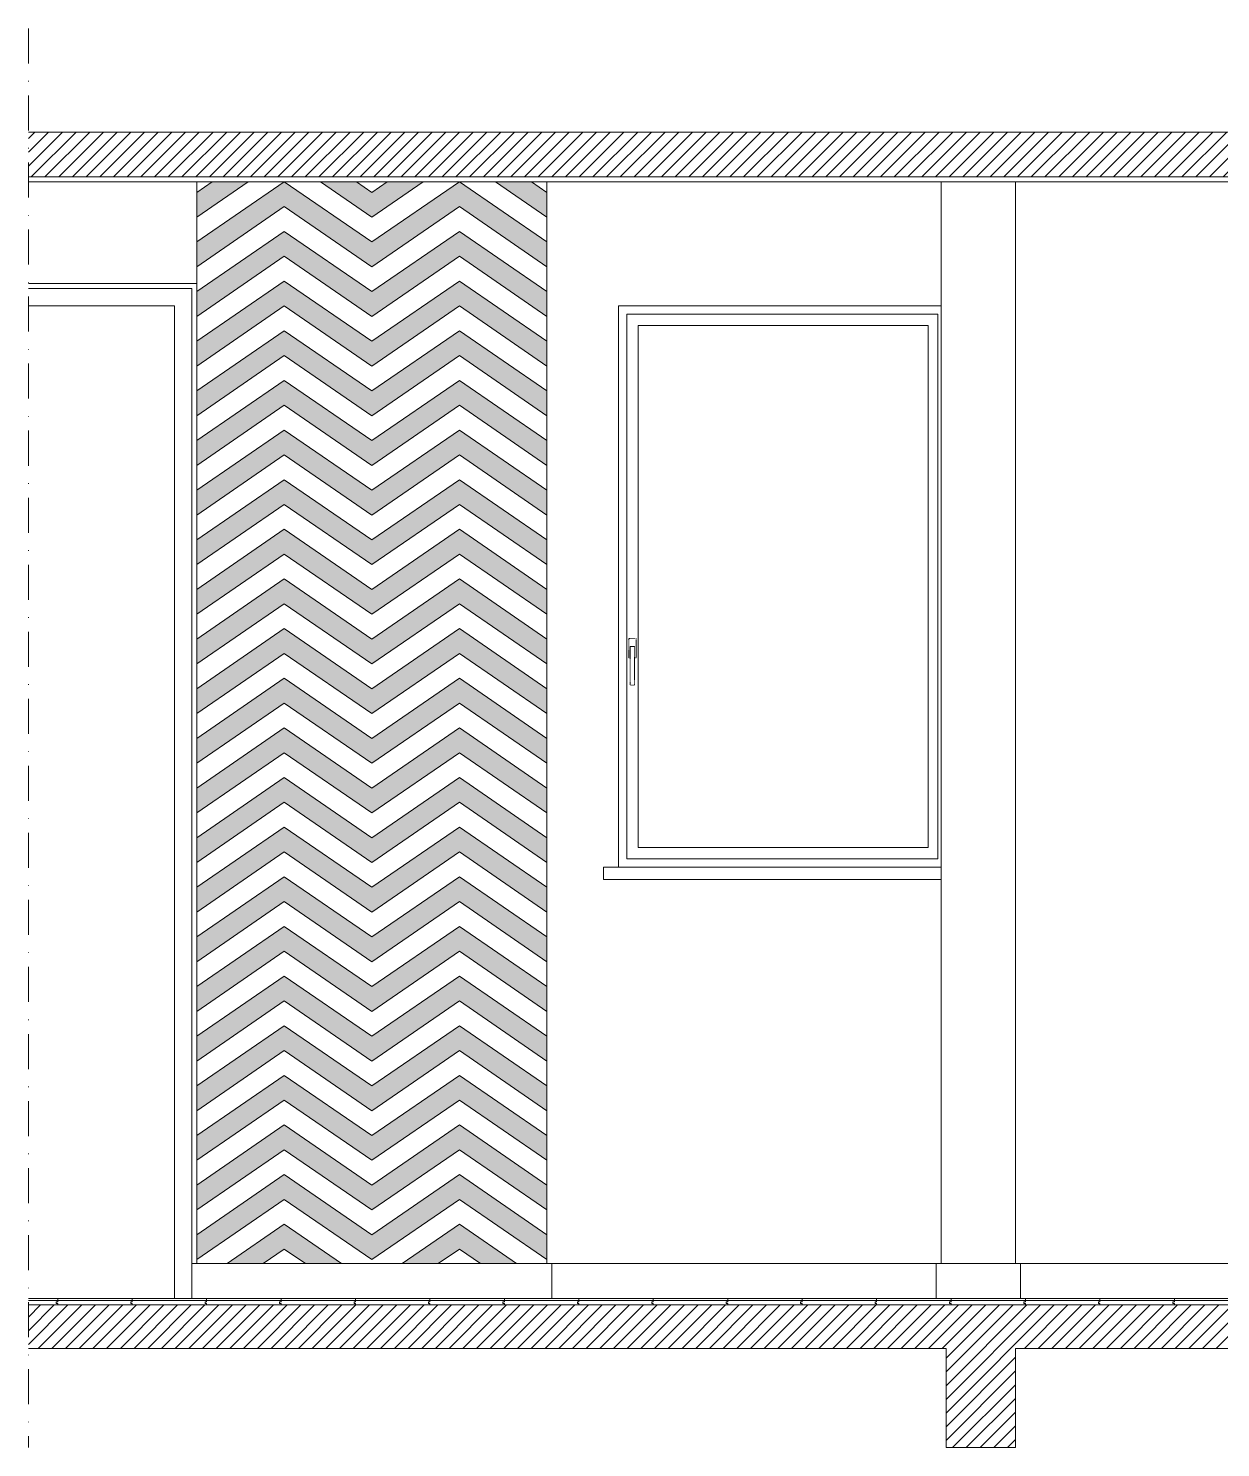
# Model space of a CAD drawing. Header units: centimetres. Extents: x -16179 to 12840, y -10704 to 3856.
# Drawn here: x -739 to -498.7, y 1248.6 to 1534.5 of the extents above; entities that cross this region are included whole.
import ezdxf

# ---------------------------------------------------------------- set-up
doc = ezdxf.new("R2010")
doc.units = ezdxf.units.CM
doc.header["$MEASUREMENT"] = 0
doc.linetypes.add('Punto e Tratto', pattern=[0.134056, 0.070556, -0.035278, 0, -0.028222])
for name, color, linetype, lineweight in [('A-ELEV-MBE1_Num_Penna__14_Num_Penna__11_Num_Penna__9_Num_Penna__9_Num_Penna__9_Num_Penna__9_Num_Penna__9_Num_Penna__9_Num_Penna__10_Num_Penna__4', 4, 'Continuous', 18), ('A-ELEV-MBE1_Num_Penna__14_Num_Penna__11_Num_Penna__9_Num_Penna__9_Num_Penna__9_Num_Penna__9_Num_Penna__9_Num_Penna__9_Num_Penna__10_Num_Penna__5', 5, 'Continuous', 18), ('A-ELEV-MBE1_Num_Penna__1_Num_Penna__4_Num_Penna__4_Num_Penna__4_Num_Penna__4_Num_Penna__4_Num_Penna__4_Num_Penna__4_Num_Penna__4_Num_Penna__4', 4, 'Continuous', 18), ('A-ELEV-MBE1_Num_Penna__7_Num_Penna__7_Num_Penna__7_Num_Penna__7_Num_Penna__7_Num_Penna__7_Num_Penna__7_Num_Penna__7_Num_Penna__7_Num_Penna__2', 2, 'Continuous', 18), ('A-ELEV-MBE1_Num_Penna__7_Num_Penna__7_Num_Penna__7_Num_Penna__7_Num_Penna__7_Num_Penna__7_Num_Penna__7_Num_Penna__7_Num_Penna__7_Num_Penna__254', 254, 'Continuous', 18), ('A-ELEV-MBE1_Num_Penna__7_Num_Penna__7_Num_Penna__7_Num_Penna__7_Num_Penna__7_Num_Penna__7_Num_Penna__7_Num_Penna__7_Num_Penna__7_Num_Penna__7_Num_Penna__255', 255, 'Continuous', 18), ('A-FURN_Num_Penna__8_Num_Penna__8_Num_Penna__8_Num_Penna__8_Num_Penna__8_Num_Penna__8_Num_Penna__8_Num_Penna__8_Num_Penna__8_Num_Penna__6', 6, 'Continuous', 18), ('A-GLAZ-FULL_Num_Penna__4_Num_Penna__4_Num_Penna__4_Num_Penna__4_Num_Penna__4_Num_Penna__4_Num_Penna__4_Num_Penna__4_Num_Penna__4_Num_Penna__4', 4, 'Continuous', 18), ('AA - linee quote_Num_Penna__1_Num_Penna__255_Num_Penna__255_Num_Penna__255_Num_Penna__255_Num_Penna__255_Num_Penna__255_Num_Penna__255_Num_Penna__8_Num_Penna__8', 8, 'Continuous', 18), ('AA - serramenti e porte_Num_Penna__4_Num_Penna__4_Num_Penna__4_Num_Penna__4_Num_Penna__4_Num_Penna__4_Num_Penna__4_Num_Penna__4_Num_Penna__8_Num_Penna__8', 8, 'Continuous', 18), ('IKE120015-t1_Num_Penna__251_Num_Penna__251_Num_Penna__251_Num_Penna__251_Num_Penna__251_Num_Penna__251_Num_Penna__251_Num_Penna__251_Num_Penna__251_Num_Penna__251_Num_Penna__253', 253, 'Continuous', 18), ('IKE120015-t1_Num_Penna__251_Num_Penna__251_Num_Penna__251_Num_Penna__251_Num_Penna__251_Num_Penna__251_Num_Penna__251_Num_Penna__251_Num_Penna__251_Num_Penna__251_Num_Penna__4', 4, 'Continuous', 18)]:
    doc.layers.add(name, color=color, linetype=linetype, lineweight=lineweight)

msp = doc.modelspace()

# ---------------------------------------------------------------- hatches: boundary and pattern name
at = {"layer": 'A-ELEV-MBE1_Num_Penna__7_Num_Penna__7_Num_Penna__7_Num_Penna__7_Num_Penna__7_Num_Penna__7_Num_Penna__7_Num_Penna__7_Num_Penna__7_Num_Penna__2', "linetype": 'Continuous', "lineweight": 18}
h = msp.add_hatch(dxfattribs=at)
h.set_pattern_fill('ANSI31', color=2, scale=100, style=0, pattern_type=2)
h.set_pattern_definition([(45, (-2294.1128, 365.6493), (-1.3801623, 1.3801623), [])])
h.paths.add_polyline_path([(-738.96, 1268.58), (-554.04, 1268.58), (-554.04, 1248.58), (-540.04, 1248.58), (-540.04, 1268.58), (-255.04, 1268.58), (-255.04, 1248.58), (-240.04, 1248.58), (-240.04, 1513.58), (-738.95, 1513.6), (-738.95, 1504.58), (-253.04, 1504.58), (-253.04, 1277.35), (-738.96, 1277.35)])
at = {"layer": 'A-ELEV-MBE1_Num_Penna__7_Num_Penna__7_Num_Penna__7_Num_Penna__7_Num_Penna__7_Num_Penna__7_Num_Penna__7_Num_Penna__7_Num_Penna__7_Num_Penna__254', "linetype": 'Continuous', "lineweight": 0, "transparency": 33554480}
for points in [[(-705.04, 1496.46), (-694.67, 1503.58), (-701.94, 1503.58), (-705.04, 1501.46)], [(-634.46, 1486.46), (-634.46, 1491.46), (-652.1, 1503.58), (-669.75, 1491.46), (-687.39, 1503.58), (-705.04, 1491.46), (-705.04, 1486.46), (-687.39, 1498.58), (-669.75, 1486.46), (-652.1, 1498.58)], [(-669.75, 1501.46), (-672.84, 1503.58), (-680.12, 1503.58), (-669.75, 1496.46), (-659.38, 1503.58), (-666.65, 1503.58)], [(-634.46, 1496.46), (-634.46, 1501.46), (-637.55, 1503.58), (-644.83, 1503.58)], [(-669.75, 1481.46), (-687.39, 1493.58), (-705.04, 1481.46), (-705.04, 1476.46), (-687.39, 1488.58), (-669.75, 1476.46), (-652.1, 1488.58), (-634.46, 1476.46), (-634.46, 1481.46), (-652.1, 1493.58)], [(-669.75, 1471.46), (-687.39, 1483.58), (-705.04, 1471.46), (-705.04, 1466.46), (-687.39, 1478.58), (-669.75, 1466.46), (-652.1, 1478.58), (-634.46, 1466.46), (-634.46, 1471.46), (-652.1, 1483.58)], [(-634.46, 1461.46), (-652.1, 1473.58), (-669.75, 1461.46), (-687.39, 1473.58), (-705.04, 1461.46), (-705.04, 1456.46), (-687.39, 1468.58), (-669.75, 1456.46), (-652.1, 1468.58), (-634.46, 1456.46)], [(-634.46, 1451.46), (-652.1, 1463.58), (-669.75, 1451.46), (-687.39, 1463.58), (-705.04, 1451.46), (-705.04, 1446.46), (-687.39, 1458.58), (-669.75, 1446.46), (-652.1, 1458.58), (-634.46, 1446.46)], [(-634.46, 1436.46), (-634.46, 1441.46), (-652.1, 1453.58), (-669.75, 1441.46), (-687.39, 1453.58), (-705.04, 1441.46), (-705.04, 1436.46), (-687.39, 1448.58), (-669.75, 1436.46), (-652.1, 1448.58)], [(-634.46, 1431.46), (-652.1, 1443.58), (-669.75, 1431.46), (-687.39, 1443.58), (-705.04, 1431.46), (-705.04, 1426.46), (-687.39, 1438.58), (-669.75, 1426.46), (-652.1, 1438.58), (-634.46, 1426.46)], [(-634.46, 1421.46), (-652.1, 1433.58), (-669.75, 1421.46), (-687.39, 1433.58), (-705.04, 1421.46), (-705.04, 1416.46), (-687.39, 1428.58), (-669.75, 1416.46), (-652.1, 1428.58), (-634.46, 1416.46)], [(-634.46, 1406.46), (-634.46, 1411.46), (-652.1, 1423.58), (-669.75, 1411.46), (-687.39, 1423.58), (-705.04, 1411.46), (-705.04, 1406.46), (-687.39, 1418.58), (-669.75, 1406.46), (-652.1, 1418.58)], [(-634.46, 1401.46), (-652.1, 1413.58), (-669.75, 1401.46), (-687.39, 1413.58), (-705.04, 1401.46), (-705.04, 1396.46), (-687.39, 1408.58), (-669.75, 1396.46), (-652.1, 1408.58), (-634.46, 1396.46)], [(-634.46, 1391.46), (-652.1, 1403.58), (-669.75, 1391.46), (-687.39, 1403.58), (-705.04, 1391.46), (-705.04, 1386.46), (-687.39, 1398.58), (-669.75, 1386.46), (-652.1, 1398.58), (-634.46, 1386.46)], [(-634.46, 1381.46), (-652.1, 1393.58), (-669.75, 1381.46), (-687.39, 1393.58), (-705.04, 1381.46), (-705.04, 1376.46), (-687.39, 1388.58), (-669.75, 1376.46), (-652.1, 1388.58), (-634.46, 1376.46)], [(-634.46, 1371.46), (-652.1, 1383.58), (-669.75, 1371.46), (-687.39, 1383.58), (-705.04, 1371.46), (-705.04, 1366.46), (-687.39, 1378.58), (-669.75, 1366.46), (-652.1, 1378.58), (-634.46, 1366.46)], [(-669.75, 1361.46), (-687.39, 1373.58), (-705.04, 1361.46), (-705.04, 1356.46), (-687.39, 1368.58), (-669.75, 1356.46), (-652.1, 1368.58), (-634.46, 1356.46), (-634.46, 1361.46), (-652.1, 1373.58)], [(-669.75, 1351.46), (-687.39, 1363.58), (-705.04, 1351.46), (-705.04, 1346.46), (-687.39, 1358.58), (-669.75, 1346.46), (-652.1, 1358.58), (-634.46, 1346.46), (-634.46, 1351.46), (-652.1, 1363.58)], [(-669.75, 1341.46), (-687.39, 1353.58), (-705.04, 1341.46), (-705.04, 1336.46), (-687.39, 1348.58), (-669.75, 1336.46), (-652.1, 1348.58), (-634.46, 1336.46), (-634.46, 1341.46), (-652.1, 1353.58)], [(-634.46, 1326.46), (-634.46, 1331.46), (-652.1, 1343.58), (-669.75, 1331.46), (-687.39, 1343.58), (-705.04, 1331.46), (-705.04, 1326.46), (-687.39, 1338.58), (-669.75, 1326.46), (-652.1, 1338.58)], [(-634.46, 1321.46), (-652.1, 1333.58), (-669.75, 1321.46), (-687.39, 1333.58), (-705.04, 1321.46), (-705.04, 1316.46), (-687.39, 1328.58), (-669.75, 1316.46), (-652.1, 1328.58), (-634.46, 1316.46)], [(-634.46, 1311.46), (-652.1, 1323.58), (-669.75, 1311.46), (-687.39, 1323.58), (-705.04, 1311.46), (-705.04, 1306.46), (-687.39, 1318.58), (-669.75, 1306.46), (-652.1, 1318.58), (-634.46, 1306.46)], [(-634.46, 1296.46), (-634.46, 1301.46), (-652.1, 1313.58), (-669.75, 1301.46), (-687.39, 1313.58), (-705.04, 1301.46), (-705.04, 1296.46), (-687.39, 1308.58), (-669.75, 1296.46), (-652.1, 1308.58)], [(-634.46, 1291.46), (-652.1, 1303.58), (-669.75, 1291.46), (-687.39, 1303.58), (-705.04, 1291.46), (-705.04, 1286.46), (-687.39, 1298.58), (-669.75, 1286.46), (-652.1, 1298.58), (-634.46, 1286.46)], [(-691.66, 1285.65), (-687.39, 1288.58), (-683.13, 1285.65), (-675.86, 1285.65), (-687.39, 1293.58), (-698.93, 1285.65)], [(-640.57, 1285.65), (-652.1, 1293.58), (-663.64, 1285.65), (-656.37, 1285.65), (-652.1, 1288.58), (-647.84, 1285.65)]]:
    msp.add_hatch(color=9, dxfattribs=at).paths.add_polyline_path(points)

# ---------------------------------------------------------------- linework, layer by layer
at = {"layer": 'A-ELEV-MBE1_Num_Penna__14_Num_Penna__11_Num_Penna__9_Num_Penna__9_Num_Penna__9_Num_Penna__9_Num_Penna__9_Num_Penna__9_Num_Penna__10_Num_Penna__4', "color": 4, "linetype": 'Continuous', "lineweight": 18}
for p, q in [((-705.04, 1503.58), (-705.04, 1285.65)), ((-634.46, 1503.58), (-634.46, 1285.65)), ((-706.04, 1285.65), (-706.04, 1278.65)), ((-706.04, 1285.65), (-633.46, 1285.65)), ((-633.46, 1285.65), (-633.46, 1278.65))]:
    msp.add_line(p, q, dxfattribs=at)
at = {"layer": 'A-ELEV-MBE1_Num_Penna__14_Num_Penna__11_Num_Penna__9_Num_Penna__9_Num_Penna__9_Num_Penna__9_Num_Penna__9_Num_Penna__9_Num_Penna__10_Num_Penna__5', "color": 5, "linetype": 'Continuous', "lineweight": 18}
for p, q in [((-555.04, 1503.58), (-555.04, 1285.65)), ((-540.04, 1503.58), (-540.04, 1285.65)), ((-633.46, 1285.65), (-479.23, 1285.65)), ((-556.04, 1285.65), (-556.04, 1278.65)), ((-539.04, 1285.65), (-539.04, 1278.65)), ((-733.04, 1278.65), (-738.96, 1278.65)), ((-733.04, 1278.25), (-738.96, 1278.25)), ((-718.04, 1278.65), (-733.04, 1278.65)), ((-733.04, 1278.65), (-733.04, 1277.95)), ((-733.04, 1278.65), (-733.04, 1277.95)), ((-718.04, 1278.25), (-733.04, 1278.25)), ((-703.04, 1278.65), (-718.04, 1278.65)), ((-703.04, 1278.25), (-718.04, 1278.25)), ((-688.04, 1278.65), (-703.04, 1278.65)), ((-703.04, 1278.65), (-703.04, 1277.95)), ((-703.04, 1278.65), (-703.04, 1277.95)), ((-688.04, 1278.25), (-703.04, 1278.25)), ((-673.04, 1278.65), (-688.04, 1278.65)), ((-688.04, 1278.65), (-688.04, 1277.95)), ((-688.04, 1278.65), (-688.04, 1277.95)), ((-673.04, 1278.25), (-688.04, 1278.25)), ((-658.04, 1278.65), (-673.04, 1278.65)), ((-673.04, 1278.65), (-673.04, 1277.95)), ((-673.04, 1278.65), (-673.04, 1277.95)), ((-658.04, 1278.25), (-673.04, 1278.25)), ((-643.04, 1278.65), (-658.04, 1278.65)), ((-658.04, 1278.65), (-658.04, 1277.95)), ((-658.04, 1278.65), (-658.04, 1277.95)), ((-643.04, 1278.25), (-658.04, 1278.25)), ((-628.04, 1278.65), (-643.04, 1278.65)), ((-643.04, 1278.65), (-643.04, 1277.95)), ((-643.04, 1278.65), (-643.04, 1277.95)), ((-628.04, 1278.25), (-643.04, 1278.25)), ((-613.04, 1278.65), (-628.04, 1278.65)), ((-628.04, 1278.65), (-628.04, 1277.95)), ((-628.04, 1278.65), (-628.04, 1277.95)), ((-613.04, 1278.25), (-628.04, 1278.25)), ((-598.04, 1278.65), (-613.04, 1278.65)), ((-613.04, 1278.65), (-613.04, 1277.95)), ((-613.04, 1278.65), (-613.04, 1277.95)), ((-598.04, 1278.25), (-613.04, 1278.25)), ((-583.04, 1278.65), (-598.04, 1278.65)), ((-598.04, 1278.65), (-598.04, 1277.95)), ((-598.04, 1278.65), (-598.04, 1277.95)), ((-583.04, 1278.25), (-598.04, 1278.25)), ((-568.04, 1278.65), (-583.04, 1278.65)), ((-583.04, 1278.65), (-583.04, 1277.95)), ((-583.04, 1278.65), (-583.04, 1277.95)), ((-568.04, 1278.25), (-583.04, 1278.25)), ((-553.04, 1278.65), (-568.04, 1278.65)), ((-568.04, 1278.65), (-568.04, 1277.95)), ((-568.04, 1278.65), (-568.04, 1277.95)), ((-553.04, 1278.25), (-568.04, 1278.25)), ((-538.04, 1278.65), (-553.04, 1278.65)), ((-553.04, 1278.65), (-553.04, 1277.95)), ((-553.04, 1278.65), (-553.04, 1277.95)), ((-538.04, 1278.25), (-553.04, 1278.25)), ((-523.04, 1278.65), (-538.04, 1278.65)), ((-538.04, 1278.65), (-538.04, 1277.95)), ((-538.04, 1278.65), (-538.04, 1277.95)), ((-523.04, 1278.25), (-538.04, 1278.25)), ((-508.04, 1278.65), (-523.04, 1278.65)), ((-523.04, 1278.65), (-523.04, 1277.95)), ((-523.04, 1278.65), (-523.04, 1277.95)), ((-508.04, 1278.25), (-523.04, 1278.25)), ((-493.04, 1278.65), (-508.04, 1278.65)), ((-508.04, 1278.65), (-508.04, 1277.95)), ((-508.04, 1278.65), (-508.04, 1277.95)), ((-493.04, 1278.25), (-508.04, 1278.25)), ((-733.04, 1277.35), (-738.96, 1277.35)), ((-733.34, 1277.95), (-733.34, 1277.65)), ((-733.04, 1277.95), (-733.34, 1277.95)), ((-733.04, 1277.95), (-733.34, 1277.95)), ((-733.34, 1277.95), (-733.34, 1277.65)), ((-733.04, 1277.65), (-733.34, 1277.65)), ((-733.04, 1277.65), (-733.34, 1277.65)), ((-733.04, 1277.65), (-733.04, 1277.35)), ((-733.04, 1277.65), (-733.04, 1277.35)), ((-718.04, 1277.35), (-733.04, 1277.35)), ((-703.04, 1277.35), (-718.04, 1277.35)), ((-703.34, 1277.95), (-703.34, 1277.65)), ((-703.04, 1277.95), (-703.34, 1277.95)), ((-703.04, 1277.95), (-703.34, 1277.95)), ((-703.34, 1277.95), (-703.34, 1277.65)), ((-703.04, 1277.65), (-703.34, 1277.65)), ((-703.04, 1277.65), (-703.34, 1277.65)), ((-703.04, 1277.65), (-703.04, 1277.35)), ((-703.04, 1277.65), (-703.04, 1277.35)), ((-688.04, 1277.35), (-703.04, 1277.35)), ((-688.34, 1277.95), (-688.34, 1277.65)), ((-688.04, 1277.95), (-688.34, 1277.95)), ((-688.04, 1277.95), (-688.34, 1277.95)), ((-688.34, 1277.95), (-688.34, 1277.65)), ((-688.04, 1277.65), (-688.34, 1277.65)), ((-688.04, 1277.65), (-688.34, 1277.65)), ((-688.04, 1277.65), (-688.04, 1277.35)), ((-688.04, 1277.65), (-688.04, 1277.35)), ((-673.04, 1277.35), (-688.04, 1277.35)), ((-673.34, 1277.95), (-673.34, 1277.65)), ((-673.04, 1277.95), (-673.34, 1277.95)), ((-673.04, 1277.95), (-673.34, 1277.95)), ((-673.34, 1277.95), (-673.34, 1277.65)), ((-673.04, 1277.65), (-673.34, 1277.65)), ((-673.04, 1277.65), (-673.34, 1277.65)), ((-673.04, 1277.65), (-673.04, 1277.35)), ((-673.04, 1277.65), (-673.04, 1277.35)), ((-658.04, 1277.35), (-673.04, 1277.35)), ((-658.34, 1277.95), (-658.34, 1277.65)), ((-658.04, 1277.95), (-658.34, 1277.95)), ((-658.04, 1277.95), (-658.34, 1277.95)), ((-658.34, 1277.95), (-658.34, 1277.65)), ((-658.04, 1277.65), (-658.34, 1277.65)), ((-658.04, 1277.65), (-658.34, 1277.65)), ((-658.04, 1277.65), (-658.04, 1277.35)), ((-658.04, 1277.65), (-658.04, 1277.35)), ((-643.04, 1277.35), (-658.04, 1277.35)), ((-643.34, 1277.95), (-643.34, 1277.65)), ((-643.04, 1277.95), (-643.34, 1277.95)), ((-643.04, 1277.95), (-643.34, 1277.95)), ((-643.34, 1277.95), (-643.34, 1277.65)), ((-643.04, 1277.65), (-643.34, 1277.65)), ((-643.04, 1277.65), (-643.34, 1277.65)), ((-643.04, 1277.65), (-643.04, 1277.35)), ((-643.04, 1277.65), (-643.04, 1277.35)), ((-628.04, 1277.35), (-643.04, 1277.35)), ((-628.34, 1277.95), (-628.34, 1277.65)), ((-628.04, 1277.95), (-628.34, 1277.95)), ((-628.04, 1277.95), (-628.34, 1277.95)), ((-628.34, 1277.95), (-628.34, 1277.65)), ((-628.04, 1277.65), (-628.34, 1277.65)), ((-628.04, 1277.65), (-628.34, 1277.65)), ((-628.04, 1277.65), (-628.04, 1277.35)), ((-628.04, 1277.65), (-628.04, 1277.35)), ((-613.04, 1277.35), (-628.04, 1277.35)), ((-613.34, 1277.95), (-613.34, 1277.65)), ((-613.04, 1277.95), (-613.34, 1277.95)), ((-613.04, 1277.95), (-613.34, 1277.95)), ((-613.34, 1277.95), (-613.34, 1277.65)), ((-613.04, 1277.65), (-613.34, 1277.65)), ((-613.04, 1277.65), (-613.34, 1277.65)), ((-613.04, 1277.65), (-613.04, 1277.35)), ((-613.04, 1277.65), (-613.04, 1277.35)), ((-598.04, 1277.35), (-613.04, 1277.35)), ((-598.34, 1277.95), (-598.34, 1277.65)), ((-598.04, 1277.95), (-598.34, 1277.95)), ((-598.04, 1277.95), (-598.34, 1277.95)), ((-598.34, 1277.95), (-598.34, 1277.65)), ((-598.04, 1277.65), (-598.34, 1277.65)), ((-598.04, 1277.65), (-598.34, 1277.65)), ((-598.04, 1277.65), (-598.04, 1277.35)), ((-598.04, 1277.65), (-598.04, 1277.35)), ((-583.04, 1277.35), (-598.04, 1277.35)), ((-583.34, 1277.95), (-583.34, 1277.65)), ((-583.04, 1277.95), (-583.34, 1277.95)), ((-583.04, 1277.95), (-583.34, 1277.95)), ((-583.34, 1277.95), (-583.34, 1277.65)), ((-583.04, 1277.65), (-583.34, 1277.65)), ((-583.04, 1277.65), (-583.34, 1277.65)), ((-583.04, 1277.65), (-583.04, 1277.35)), ((-583.04, 1277.65), (-583.04, 1277.35)), ((-568.04, 1277.35), (-583.04, 1277.35)), ((-568.34, 1277.95), (-568.34, 1277.65)), ((-568.04, 1277.95), (-568.34, 1277.95)), ((-568.04, 1277.95), (-568.34, 1277.95)), ((-568.34, 1277.95), (-568.34, 1277.65)), ((-568.04, 1277.65), (-568.34, 1277.65)), ((-568.04, 1277.65), (-568.34, 1277.65)), ((-568.04, 1277.65), (-568.04, 1277.35)), ((-568.04, 1277.65), (-568.04, 1277.35)), ((-553.04, 1277.35), (-568.04, 1277.35)), ((-553.34, 1277.95), (-553.34, 1277.65)), ((-553.04, 1277.95), (-553.34, 1277.95)), ((-553.04, 1277.95), (-553.34, 1277.95)), ((-553.34, 1277.95), (-553.34, 1277.65)), ((-553.04, 1277.65), (-553.34, 1277.65)), ((-553.04, 1277.65), (-553.34, 1277.65)), ((-553.04, 1277.65), (-553.04, 1277.35)), ((-553.04, 1277.65), (-553.04, 1277.35)), ((-538.04, 1277.35), (-553.04, 1277.35)), ((-538.34, 1277.95), (-538.34, 1277.65)), ((-538.04, 1277.95), (-538.34, 1277.95)), ((-538.04, 1277.95), (-538.34, 1277.95)), ((-538.34, 1277.95), (-538.34, 1277.65)), ((-538.04, 1277.65), (-538.34, 1277.65)), ((-538.04, 1277.65), (-538.34, 1277.65)), ((-538.04, 1277.65), (-538.04, 1277.35)), ((-538.04, 1277.65), (-538.04, 1277.35)), ((-523.04, 1277.35), (-538.04, 1277.35)), ((-523.34, 1277.95), (-523.34, 1277.65)), ((-523.04, 1277.95), (-523.34, 1277.95)), ((-523.04, 1277.95), (-523.34, 1277.95)), ((-523.34, 1277.95), (-523.34, 1277.65)), ((-523.04, 1277.65), (-523.34, 1277.65)), ((-523.04, 1277.65), (-523.34, 1277.65)), ((-523.04, 1277.65), (-523.04, 1277.35)), ((-523.04, 1277.65), (-523.04, 1277.35)), ((-508.04, 1277.35), (-523.04, 1277.35)), ((-508.34, 1277.95), (-508.34, 1277.65)), ((-508.04, 1277.95), (-508.34, 1277.95)), ((-508.04, 1277.95), (-508.34, 1277.95)), ((-508.34, 1277.95), (-508.34, 1277.65)), ((-508.04, 1277.65), (-508.34, 1277.65)), ((-508.04, 1277.65), (-508.34, 1277.65)), ((-508.04, 1277.65), (-508.04, 1277.35)), ((-508.04, 1277.65), (-508.04, 1277.35)), ((-493.04, 1277.35), (-508.04, 1277.35))]:
    msp.add_line(p, q, dxfattribs=at)
at = {"layer": 'A-ELEV-MBE1_Num_Penna__1_Num_Penna__4_Num_Penna__4_Num_Penna__4_Num_Penna__4_Num_Penna__4_Num_Penna__4_Num_Penna__4_Num_Penna__4_Num_Penna__4', "color": 4, "linetype": 'Continuous', "lineweight": 18}
for p, q in [((-718.04, 1278.65), (-718.04, 1277.95)), ((-718.04, 1278.65), (-718.04, 1277.95)), ((-718.34, 1277.95), (-718.34, 1277.65)), ((-718.04, 1277.95), (-718.34, 1277.95)), ((-718.04, 1277.95), (-718.34, 1277.95)), ((-718.34, 1277.95), (-718.34, 1277.65)), ((-718.04, 1277.65), (-718.34, 1277.65)), ((-718.04, 1277.65), (-718.34, 1277.65)), ((-718.04, 1277.65), (-718.04, 1277.35)), ((-718.04, 1277.65), (-718.04, 1277.35))]:
    msp.add_line(p, q, dxfattribs=at)
at = {"layer": 'A-ELEV-MBE1_Num_Penna__7_Num_Penna__7_Num_Penna__7_Num_Penna__7_Num_Penna__7_Num_Penna__7_Num_Penna__7_Num_Penna__7_Num_Penna__7_Num_Penna__7_Num_Penna__255', "color": 255, "linetype": 'Continuous', "lineweight": 18}
for p, q in [((-738.96, 1513.6), (-240.04, 1513.58)), ((-253.04, 1504.58), (-738.96, 1504.58)), ((-738.96, 1268.58), (-554.04, 1268.58)), ((-540.04, 1268.58), (-255.04, 1268.58))]:
    msp.add_line(p, q, dxfattribs=at)
at = {"layer": 'A-ELEV-MBE1_Num_Penna__7_Num_Penna__7_Num_Penna__7_Num_Penna__7_Num_Penna__7_Num_Penna__7_Num_Penna__7_Num_Penna__7_Num_Penna__7_Num_Penna__7_Num_Penna__255', "color": 255, "linetype": 'Continuous', "lineweight": 18, "flags": 128}
msp.add_lwpolyline([(-540.04, 1268.58), (-540.04, 1248.58), (-554.04, 1248.58), (-554.04, 1268.58)], dxfattribs=at)
at = {"layer": 'A-FURN_Num_Penna__8_Num_Penna__8_Num_Penna__8_Num_Penna__8_Num_Penna__8_Num_Penna__8_Num_Penna__8_Num_Penna__8_Num_Penna__8_Num_Penna__6', "color": 6, "linetype": 'Continuous', "lineweight": 18}
for p, q in [((-554.04, 1503.58), (-738.96, 1503.58)), ((-254.04, 1503.58), (-554.04, 1503.58))]:
    msp.add_line(p, q, dxfattribs=at)
at = {"layer": 'A-GLAZ-FULL_Num_Penna__4_Num_Penna__4_Num_Penna__4_Num_Penna__4_Num_Penna__4_Num_Penna__4_Num_Penna__4_Num_Penna__4_Num_Penna__4_Num_Penna__4', "color": 4, "linetype": 'Continuous', "lineweight": 18}
for p, q in [((-705.04, 1483.08), (-738.96, 1483.08)), ((-738.96, 1482.08), (-706.04, 1482.08)), ((-706.04, 1482.08), (-706.04, 1278.65)), ((-738.96, 1478.58), (-709.54, 1478.58)), ((-709.54, 1478.58), (-709.54, 1278.65)), ((-620.04, 1365.52), (-620.04, 1478.58)), ((-620.04, 1478.58), (-555.04, 1478.58)), ((-618.38, 1476.91), (-618.38, 1367.19)), ((-618.38, 1476.91), (-557.62, 1476.91)), ((-557.62, 1476.91), (-555.71, 1476.91)), ((-555.71, 1476.91), (-555.71, 1367.19)), ((-616.08, 1474.61), (-616.08, 1369.49)), ((-616.08, 1474.61), (-557.62, 1474.61)), ((-557.62, 1474.61), (-557.63, 1369.49)), ((-555.71, 1367.19), (-618.38, 1367.19)), ((-557.63, 1369.49), (-616.08, 1369.49))]:
    msp.add_line(p, q, dxfattribs=at)
at = {"layer": 'AA - linee quote_Num_Penna__1_Num_Penna__255_Num_Penna__255_Num_Penna__255_Num_Penna__255_Num_Penna__255_Num_Penna__255_Num_Penna__255_Num_Penna__8_Num_Penna__8', "color": 8, "linetype": 'Continuous', "lineweight": 18}
for p, q in [((-623.04, 1363.02), (-623.04, 1365.52)), ((-623.04, 1365.52), (-620.04, 1365.52)), ((-620.04, 1363.02), (-623.04, 1363.02))]:
    msp.add_line(p, q, dxfattribs=at)
at = {"layer": 'AA - serramenti e porte_Num_Penna__4_Num_Penna__4_Num_Penna__4_Num_Penna__4_Num_Penna__4_Num_Penna__4_Num_Penna__4_Num_Penna__4_Num_Penna__8_Num_Penna__8', "color": 8, "linetype": 'Continuous', "lineweight": 18}
for p, q in [((-555.04, 1365.52), (-620.04, 1365.52)), ((-555.04, 1363.02), (-620.04, 1363.02))]:
    msp.add_line(p, q, dxfattribs=at)
at = {"layer": 'IKE120015-t1_Num_Penna__251_Num_Penna__251_Num_Penna__251_Num_Penna__251_Num_Penna__251_Num_Penna__251_Num_Penna__251_Num_Penna__251_Num_Penna__251_Num_Penna__251_Num_Penna__253', "color": 253, "linetype": 'Continuous', "lineweight": 18}
for p, q in [((-705.04, 1503.58), (-634.46, 1503.58)), ((-705.04, 1503.58), (-705.04, 1285.65)), ((-687.39, 1503.58), (-705.04, 1491.46)), ((-701.94, 1503.58), (-705.04, 1501.46)), ((-694.67, 1503.58), (-705.04, 1496.46)), ((-687.39, 1503.58), (-669.75, 1491.46)), ((-680.12, 1503.58), (-669.75, 1496.46)), ((-672.84, 1503.58), (-669.75, 1501.46)), ((-652.1, 1503.58), (-669.75, 1491.46)), ((-666.65, 1503.58), (-669.75, 1501.46)), ((-659.38, 1503.58), (-669.75, 1496.46)), ((-652.1, 1503.58), (-634.46, 1491.46)), ((-644.83, 1503.58), (-634.46, 1496.46)), ((-637.55, 1503.58), (-634.46, 1501.46)), ((-634.46, 1503.58), (-634.46, 1285.65)), ((-687.39, 1498.58), (-705.04, 1486.46)), ((-687.39, 1498.58), (-669.75, 1486.46)), ((-652.1, 1498.58), (-669.75, 1486.46)), ((-652.1, 1498.58), (-634.46, 1486.46)), ((-687.39, 1493.58), (-705.04, 1481.46)), ((-687.39, 1493.58), (-669.75, 1481.46)), ((-652.1, 1493.58), (-669.75, 1481.46)), ((-652.1, 1493.58), (-634.46, 1481.46)), ((-687.39, 1488.58), (-705.04, 1476.46)), ((-687.39, 1488.58), (-669.75, 1476.46)), ((-652.1, 1488.58), (-669.75, 1476.46)), ((-652.1, 1488.58), (-634.46, 1476.46)), ((-687.39, 1483.58), (-705.04, 1471.46)), ((-687.39, 1483.58), (-669.75, 1471.46)), ((-652.1, 1483.58), (-669.75, 1471.46)), ((-652.1, 1483.58), (-634.46, 1471.46)), ((-687.39, 1478.58), (-705.04, 1466.46)), ((-687.39, 1478.58), (-669.75, 1466.46)), ((-652.1, 1478.58), (-669.75, 1466.46)), ((-652.1, 1478.58), (-634.46, 1466.46)), ((-687.39, 1473.58), (-705.04, 1461.46)), ((-687.39, 1473.58), (-669.75, 1461.46)), ((-652.1, 1473.58), (-669.75, 1461.46)), ((-652.1, 1473.58), (-634.46, 1461.46)), ((-687.39, 1468.58), (-705.04, 1456.46)), ((-687.39, 1468.58), (-669.75, 1456.46)), ((-652.1, 1468.58), (-669.75, 1456.46)), ((-652.1, 1468.58), (-634.46, 1456.46)), ((-687.39, 1463.58), (-705.04, 1451.46)), ((-687.39, 1463.58), (-669.75, 1451.46)), ((-652.1, 1463.58), (-669.75, 1451.46)), ((-652.1, 1463.58), (-634.46, 1451.46)), ((-687.39, 1458.58), (-705.04, 1446.46)), ((-687.39, 1458.58), (-669.75, 1446.46)), ((-652.1, 1458.58), (-669.75, 1446.46)), ((-652.1, 1458.58), (-634.46, 1446.46)), ((-687.39, 1453.58), (-705.04, 1441.46)), ((-687.39, 1453.58), (-669.75, 1441.46)), ((-652.1, 1453.58), (-669.75, 1441.46)), ((-652.1, 1453.58), (-634.46, 1441.46)), ((-687.39, 1448.58), (-705.04, 1436.46)), ((-687.39, 1448.58), (-669.75, 1436.46)), ((-652.1, 1448.58), (-669.75, 1436.46)), ((-652.1, 1448.58), (-634.46, 1436.46)), ((-687.39, 1443.58), (-705.04, 1431.46)), ((-687.39, 1443.58), (-669.75, 1431.46)), ((-652.1, 1443.58), (-669.75, 1431.46)), ((-652.1, 1443.58), (-634.46, 1431.46)), ((-687.39, 1438.58), (-705.04, 1426.46)), ((-687.39, 1438.58), (-669.75, 1426.46)), ((-652.1, 1438.58), (-669.75, 1426.46)), ((-652.1, 1438.58), (-634.46, 1426.46)), ((-687.39, 1433.58), (-705.04, 1421.46)), ((-687.39, 1433.58), (-669.75, 1421.46)), ((-652.1, 1433.58), (-669.75, 1421.46)), ((-652.1, 1433.58), (-634.46, 1421.46)), ((-687.39, 1428.58), (-705.04, 1416.46)), ((-687.39, 1428.58), (-669.75, 1416.46)), ((-652.1, 1428.58), (-669.75, 1416.46)), ((-652.1, 1428.58), (-634.46, 1416.46)), ((-687.39, 1423.58), (-705.04, 1411.46)), ((-687.39, 1423.58), (-669.75, 1411.46)), ((-652.1, 1423.58), (-669.75, 1411.46)), ((-652.1, 1423.58), (-634.46, 1411.46)), ((-687.39, 1418.58), (-705.04, 1406.46)), ((-687.39, 1418.58), (-669.75, 1406.46)), ((-652.1, 1418.58), (-669.75, 1406.46)), ((-652.1, 1418.58), (-634.46, 1406.46)), ((-687.39, 1413.58), (-705.04, 1401.46)), ((-687.39, 1413.58), (-669.75, 1401.46)), ((-652.1, 1413.58), (-669.75, 1401.46)), ((-652.1, 1413.58), (-634.46, 1401.46)), ((-687.39, 1408.58), (-705.04, 1396.46)), ((-687.39, 1408.58), (-669.75, 1396.46)), ((-652.1, 1408.58), (-669.75, 1396.46)), ((-652.1, 1408.58), (-634.46, 1396.46)), ((-687.39, 1403.58), (-705.04, 1391.46)), ((-687.39, 1403.58), (-669.75, 1391.46)), ((-652.1, 1403.58), (-669.75, 1391.46)), ((-652.1, 1403.58), (-634.46, 1391.46)), ((-687.39, 1398.58), (-705.04, 1386.46)), ((-687.39, 1398.58), (-669.75, 1386.46)), ((-652.1, 1398.58), (-669.75, 1386.46)), ((-652.1, 1398.58), (-634.46, 1386.46)), ((-687.39, 1393.58), (-705.04, 1381.46)), ((-687.39, 1393.58), (-669.75, 1381.46)), ((-652.1, 1393.58), (-669.75, 1381.46)), ((-652.1, 1393.58), (-634.46, 1381.46)), ((-687.39, 1388.58), (-705.04, 1376.46)), ((-687.39, 1388.58), (-669.75, 1376.46)), ((-652.1, 1388.58), (-669.75, 1376.46)), ((-652.1, 1388.58), (-634.46, 1376.46)), ((-687.39, 1383.58), (-705.04, 1371.46)), ((-687.39, 1383.58), (-669.75, 1371.46)), ((-652.1, 1383.58), (-669.75, 1371.46)), ((-652.1, 1383.58), (-634.46, 1371.46)), ((-687.39, 1378.58), (-705.04, 1366.46)), ((-687.39, 1378.58), (-669.75, 1366.46)), ((-652.1, 1378.58), (-669.75, 1366.46)), ((-652.1, 1378.58), (-634.46, 1366.46)), ((-687.39, 1373.58), (-705.04, 1361.46)), ((-687.39, 1373.58), (-669.75, 1361.46)), ((-652.1, 1373.58), (-669.75, 1361.46)), ((-652.1, 1373.58), (-634.46, 1361.46)), ((-687.39, 1368.58), (-705.04, 1356.46)), ((-687.39, 1368.58), (-669.75, 1356.46)), ((-652.1, 1368.58), (-669.75, 1356.46)), ((-652.1, 1368.58), (-634.46, 1356.46)), ((-687.39, 1363.58), (-705.04, 1351.46)), ((-687.39, 1363.58), (-669.75, 1351.46)), ((-652.1, 1363.58), (-669.75, 1351.46)), ((-652.1, 1363.58), (-634.46, 1351.46)), ((-687.39, 1358.58), (-705.04, 1346.46)), ((-687.39, 1358.58), (-669.75, 1346.46)), ((-652.1, 1358.58), (-669.75, 1346.46)), ((-652.1, 1358.58), (-634.46, 1346.46)), ((-687.39, 1353.58), (-705.04, 1341.46)), ((-687.39, 1353.58), (-669.75, 1341.46)), ((-652.1, 1353.58), (-669.75, 1341.46)), ((-652.1, 1353.58), (-634.46, 1341.46)), ((-687.39, 1348.58), (-705.04, 1336.46)), ((-687.39, 1348.58), (-669.75, 1336.46)), ((-652.1, 1348.58), (-669.75, 1336.46)), ((-652.1, 1348.58), (-634.46, 1336.46)), ((-687.39, 1343.58), (-705.04, 1331.46)), ((-687.39, 1343.58), (-669.75, 1331.46)), ((-652.1, 1343.58), (-669.75, 1331.46)), ((-652.1, 1343.58), (-634.46, 1331.46)), ((-687.39, 1338.58), (-705.04, 1326.46)), ((-687.39, 1338.58), (-669.75, 1326.46)), ((-652.1, 1338.58), (-669.75, 1326.46)), ((-652.1, 1338.58), (-634.46, 1326.46)), ((-687.39, 1333.58), (-705.04, 1321.46)), ((-687.39, 1333.58), (-669.75, 1321.46)), ((-652.1, 1333.58), (-669.75, 1321.46)), ((-652.1, 1333.58), (-634.46, 1321.46)), ((-687.39, 1328.58), (-705.04, 1316.46)), ((-687.39, 1328.58), (-669.75, 1316.46)), ((-652.1, 1328.58), (-669.75, 1316.46)), ((-652.1, 1328.58), (-634.46, 1316.46)), ((-687.39, 1323.58), (-705.04, 1311.46)), ((-687.39, 1323.58), (-669.75, 1311.46)), ((-652.1, 1323.58), (-669.75, 1311.46)), ((-652.1, 1323.58), (-634.46, 1311.46)), ((-687.39, 1318.58), (-705.04, 1306.46)), ((-687.39, 1318.58), (-669.75, 1306.46)), ((-652.1, 1318.58), (-669.75, 1306.46)), ((-652.1, 1318.58), (-634.46, 1306.46)), ((-687.39, 1313.58), (-705.04, 1301.46)), ((-687.39, 1313.58), (-669.75, 1301.46)), ((-652.1, 1313.58), (-669.75, 1301.46)), ((-652.1, 1313.58), (-634.46, 1301.46)), ((-687.39, 1308.58), (-705.04, 1296.46)), ((-687.39, 1308.58), (-669.75, 1296.46)), ((-652.1, 1308.58), (-669.75, 1296.46)), ((-652.1, 1308.58), (-634.46, 1296.46)), ((-687.39, 1303.58), (-705.04, 1291.46)), ((-687.39, 1303.58), (-669.75, 1291.46)), ((-652.1, 1303.58), (-669.75, 1291.46)), ((-652.1, 1303.58), (-634.46, 1291.46)), ((-687.39, 1298.58), (-705.04, 1286.46)), ((-687.39, 1298.58), (-669.75, 1286.46)), ((-652.1, 1298.58), (-669.75, 1286.46)), ((-652.1, 1298.58), (-634.46, 1286.46)), ((-687.39, 1293.58), (-698.93, 1285.65)), ((-687.39, 1293.58), (-675.86, 1285.65)), ((-652.1, 1293.58), (-663.64, 1285.65)), ((-652.1, 1293.58), (-640.57, 1285.65)), ((-687.39, 1288.58), (-691.66, 1285.65)), ((-687.39, 1288.58), (-683.13, 1285.65)), ((-652.1, 1288.58), (-656.37, 1285.65)), ((-652.1, 1288.58), (-647.84, 1285.65)), ((-634.46, 1285.65), (-705.04, 1285.65))]:
    msp.add_line(p, q, dxfattribs=at)
at = {"layer": 'IKE120015-t1_Num_Penna__251_Num_Penna__251_Num_Penna__251_Num_Penna__251_Num_Penna__251_Num_Penna__251_Num_Penna__251_Num_Penna__251_Num_Penna__251_Num_Penna__251_Num_Penna__4', "color": 5, "linetype": 'Punto e Tratto', "lineweight": 18, "ltscale": 100}
msp.add_line((-738.96, 1534.49), (-738.96, 1248.61), dxfattribs=at)
at = {"layer": 'IKE120015-t1_Num_Penna__251_Num_Penna__251_Num_Penna__251_Num_Penna__251_Num_Penna__251_Num_Penna__251_Num_Penna__251_Num_Penna__251_Num_Penna__251_Num_Penna__251_Num_Penna__4', "color": 4, "linetype": 'Punto e Tratto', "lineweight": 18}
for p, q in [((-617.98, 1407.7), (-617.98, 1411.48)), ((-617.85, 1411.61), (-616.61, 1411.61)), ((-617.68, 1409.99), (-616.82, 1409.99)), ((-617.68, 1402.32), (-617.68, 1409.99)), ((-616.82, 1409.99), (-616.82, 1402.32)), ((-616.48, 1411.48), (-616.48, 1407.7)), ((-617.68, 1407.7), (-617.98, 1407.7)), ((-616.48, 1407.7), (-616.82, 1407.7)), ((-616.95, 1402.19), (-617.55, 1402.19))]:
    msp.add_line(p, q, dxfattribs=at)
for centre, start, end in [((-617.85, 1411.48), 90, 180), ((-616.61, 1411.48), 0, 90), ((-617.55, 1402.32), 180, 270), ((-616.95, 1402.32), 270, 0)]:
    msp.add_arc(centre, 0.13, start, end, dxfattribs=at)

doc.saveas('drawing.dxf')
